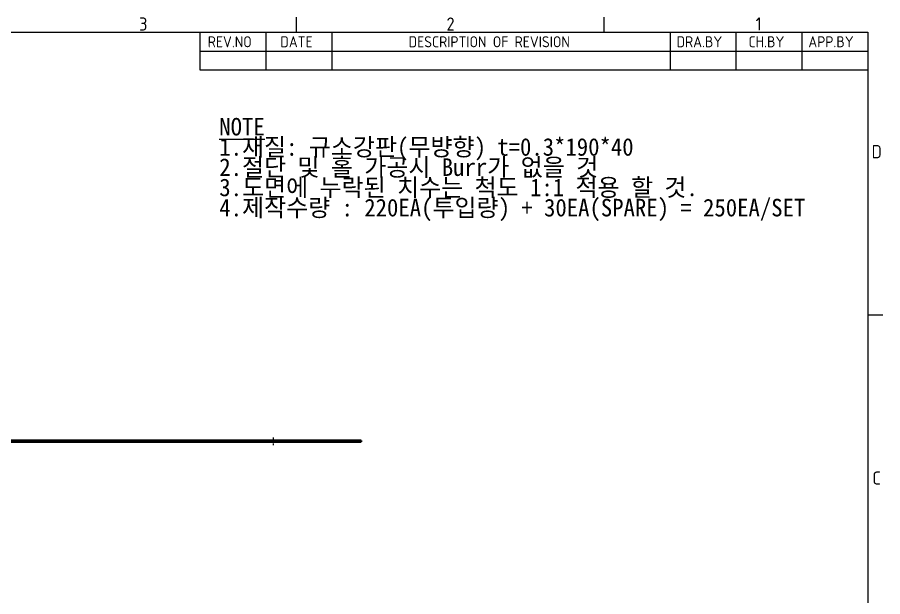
# Model space of a CAD drawing. Header units: millimetres. Extents: x 0 to 420, y 0 to 297.
# Drawn here: x 216.4 to 413.4, y 158.6 to 290.4 of the extents above; entities that cross this region are included whole.
import ezdxf

# ---------------------------------------------------------------- set-up
doc = ezdxf.new("R2010")
doc.units = ezdxf.units.MM
doc.linetypes.add('CHAIN', pattern=[0.7087, 0.4724, -0.0591, 0.1181, -0.0591])
doc.linetypes.add('DASHED', pattern=[0.2067, 0.1654, -0.0413])
doc.layers.get('0').update_dxf_attribs({"color": 3, "lineweight": 25, "true_color": 0x00ff00})
for name, color, linetype, lineweight, true_color in [('가려진 것(ISO)', 2, 'DASHED', 18, 0xffff00), ('가시적인 것(ISO)', 3, 'Continuous', 40, 0x00ff00), ('기호(ISO)', 5, 'Continuous', 25, 0x0000ff), ('중심선(ISO)', 1, 'Continuous', 25, 0xff0000)]:
    doc.layers.add(name, color=color, linetype=linetype, lineweight=lineweight, true_color=true_color)
doc.layers.add('경계(ISO)', color=7, linetype='Continuous', lineweight=25)
doc.styles.add('ISO ProportionalPSTEK', font='isocp.shx')
doc.styles.add('문자 텍스트_PSTEK_POSCO', font='isocp.shx')

# ---------------------------------------------------------------- blocks, each defined once
blk = doc.blocks.new('경계 Default Border')
at = {"layer": '경계(ISO)'}
for p, q in [((280, 287.0000076293945), (280, 290.4000091552734)), ((350, 287.0000076293945), (350, 290.4000091552734)), ((410, 222.7499961853027), (413.4000015258789, 222.7499961853027))]:
    blk.add_line(p, q, dxfattribs=at)
at = {"layer": '경계(ISO)', "flags": 128}
blk.add_lwpolyline([(10, 10), (10, 287.0000076293945), (410, 287.0000076293945), (410, 10), (10, 10)], dxfattribs=at)
at = {"layer": '경계(ISO)', "color": 2, "true_color": 0xffff00, "char_height": 3.00000011920929, "attachment_point": 7, "style": '문자 텍스트_PSTEK_POSCO'}
for s, insert in [('3', (244.1685395229535, 287.3713945155963)), ('2', (314.127739416884, 287.3713945155963)), ('1', (384.4860661041481, 287.4)), ('D', (410.878270202895, 258.3463944559917)), ('C', (411.0445395201643, 184.0963944559917))]:
    blk.add_mtext(s, dxfattribs=dict(at, insert=insert))
blk = doc.blocks.new('리비전 내역')
at = {"layer": '기호(ISO)'}
for p, q in [((258, 287.0000076293945), (410, 287.0000076293945)), ((258, 287.0000076293945), (258, 282.7200076293945)), ((273, 287.0000076293945), (273, 282.7200076293945)), ((288, 287.0000076293945), (288, 282.7200076293945)), ((365, 287.0000076293945), (365, 282.7200076293945)), ((380, 287.0000076293945), (380, 282.7200076293945)), ((395, 287.0000076293945), (395, 282.7200076293945)), ((410, 287.0000076293945), (410, 282.7200076293945)), ((258, 282.7200076293945), (410, 282.7200076293945)), ((258, 282.7200076293945), (258, 278.4400076293945)), ((273, 282.7200076293945), (273, 278.4400076293945)), ((288, 282.7200076293945), (288, 278.4400076293945)), ((365, 282.7200076293945), (365, 278.4400076293945)), ((380, 282.7200076293945), (380, 278.4400076293945)), ((395, 282.7200076293945), (395, 278.4400076293945)), ((410, 282.7200076293945), (410, 278.4400076293945)), ((258, 278.4400076293945), (410, 278.4400076293945))]:
    blk.add_line(p, q, dxfattribs=at)
at = {"layer": '기호(ISO)', "color": 2, "true_color": 0xffff00, "char_height": 2.5, "attachment_point": 7, "style": 'ISO ProportionalPSTEK'}
for s, insert in [('REV.NO', (259.7871163682308, 283.5831900503393)), ('DATE', (276.3142317728366, 283.5831900503393)), ('DESCRIPTION OF REVISION', (305.5070204333629, 283.5831900503393)), ('DRA.BY', (366.4757339553204, 283.5831900503393)), ('CH.BY', (382.8642915086117, 283.5831900503393)), ('APP.BY', (396.4777339604404, 283.5831900503393))]:
    blk.add_mtext(s, dxfattribs=dict(at, insert=insert))

msp = doc.modelspace()

# ---------------------------------------------------------------- linework, layer by layer
at = {"layer": '가려진 것(ISO)'}
for p, q in [((269.7044057160511, 194.1006168698158), (269.7044057160511, 193.8006168698158)), ((279.7044057160511, 194.1006168698158), (279.7044057160511, 193.8006168698158))]:
    msp.add_line(p, q, dxfattribs=at)
at = {"layer": '가시적인 것(ISO)'}
for p, q in [((294.7044057160511, 194.1006168698217), (104.7044057160511, 194.1006168698217)), ((104.7044057160511, 193.8006168698217), (294.7044057160511, 193.8006168698217)), ((294.7044057160511, 194.1006168698217), (294.7044057160511, 193.8006168698217))]:
    msp.add_line(p, q, dxfattribs=at)
at = {"layer": '중심선(ISO)', "linetype": 'CHAIN'}
msp.add_line((274.7044057160511, 194.8506168698158), (274.7044057160511, 193.0506168698158), dxfattribs=at)

# ---------------------------------------------------------------- block references
msp.add_blockref('경계 Default Border', (0, 0))
at = {"layer": '기호(ISO)'}
msp.add_blockref('리비전 내역', (0, 0), dxfattribs=at)

# ---------------------------------------------------------------- texts
at = {"layer": '기호(ISO)', "color": 2, "true_color": 0xffff00, "insert": (262.4149081597382, 255.7821907207476), "char_height": 4.000000059604645, "width": 153.4802712507907, "attachment_point": 4, "line_spacing_factor": 0.6901842951774597, "style": '문자 텍스트_PSTEK_POSCO'}
msp.add_mtext('{\\fGulimChe|b0|i0;\\H4.0000;\\LNOTE\\P\\l\\fGulimChe|b0|i0;\\H4.0000;1.재질: 규소강판(무뱡향) t=0.3*190*40\\P2.절단 및 홀 가공시 Burr가 없을 것\\P3.도면에 누락된 치수는 척도 1:1 적용 할 것.\\P4.제작수량 : 220EA(투입량) + 30EA(SPARE) = 250EA/SET\\P}', dxfattribs=at)

doc.saveas('drawing.dxf')
